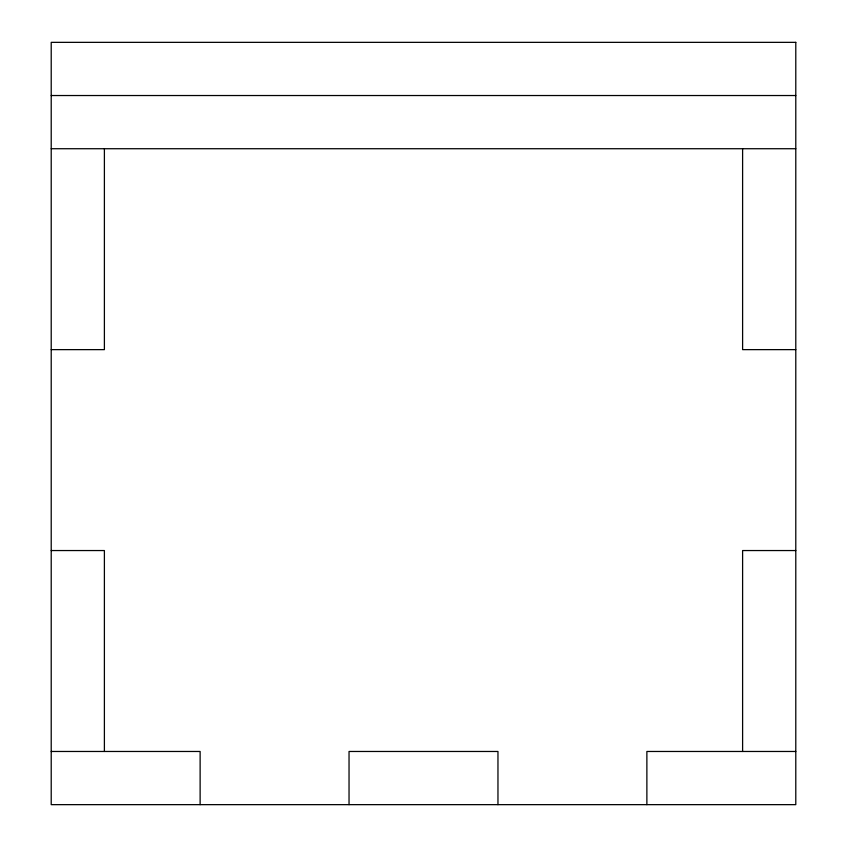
<?xml version="1.0" encoding="UTF-8"?>
<svg xmlns="http://www.w3.org/2000/svg" width="847" height="847" viewBox="0 0 847 847"><rect width="100%" height="100%" fill="white"/><g stroke="black" fill="none" stroke-linecap="round" stroke-linejoin="round"><path stroke-width="1.27" d="M51.212 95.531L795.788 95.531M51.212 148.723L795.788 148.723M51.212 349.631L104.393 349.631L104.393 148.723M795.788 349.631L742.607 349.631L742.607 148.723M51.212 550.55L104.393 550.55L104.393 751.469M795.788 550.55L742.607 550.55L742.607 751.469M51.212 751.469L200.125 751.469L200.125 804.65M795.788 751.469L646.875 751.469L646.875 804.65M497.962 804.65L497.962 751.469L349.038 751.469L349.038 804.65M795.788 42.35L51.212 42.35L51.212 804.65L795.788 804.65L795.788 42.35"/></g></svg>
